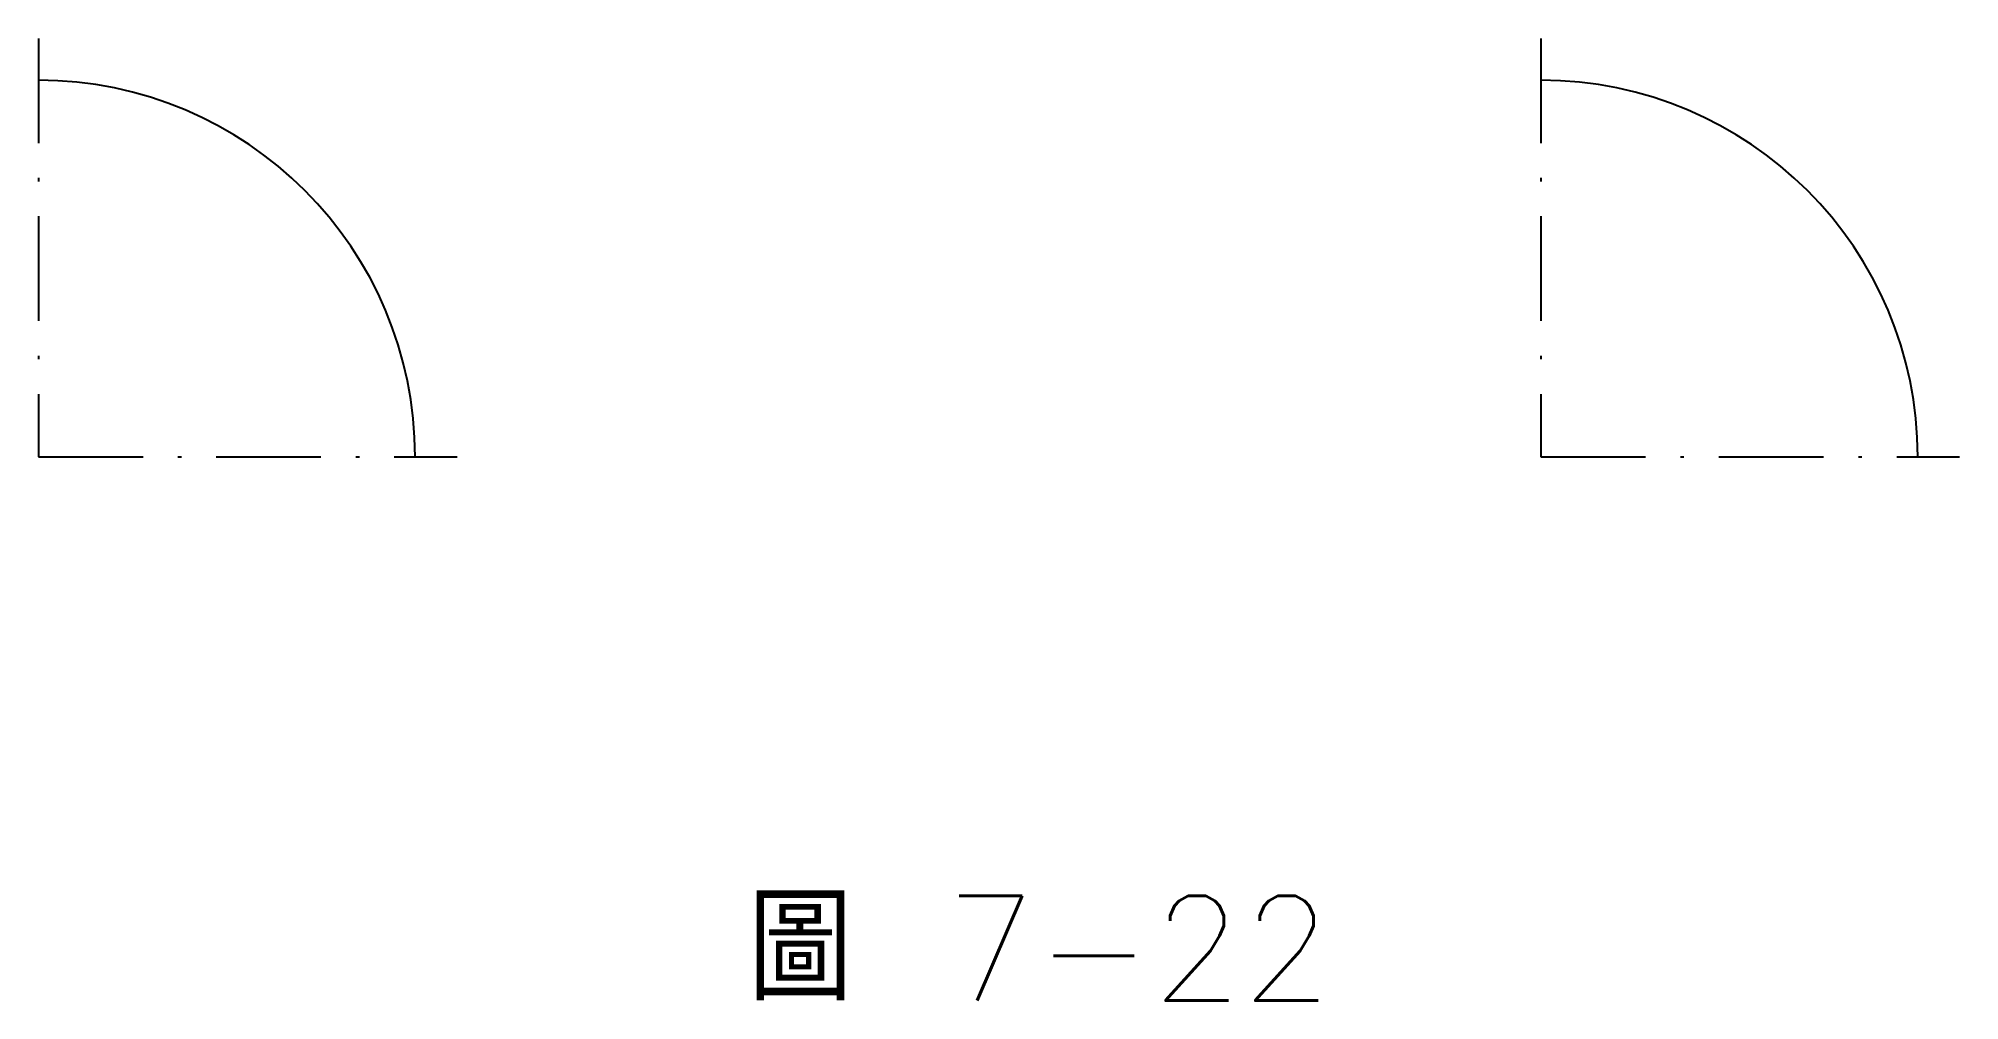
# Model space of a CAD drawing. Extents: x 167 to 222.1, y 85.1 to 112.7.
import ezdxf

# ---------------------------------------------------------------- set-up
doc = ezdxf.new("R2010")
doc.units = 0
doc.linetypes.add('CEN3', pattern=[5, 3, -1, 0, -1])
doc.layers.add('CENT3', color=1, linetype='CEN3')
doc.layers.add('輪廓線', color=7, linetype='CONTINUOUS')
doc.styles.add('CNS1', font='txt.shx', dxfattribs={"height": 3, "bigfont": 'chineset.shx'})

msp = doc.modelspace()

# ---------------------------------------------------------------- linework, layer by layer
at = {"layer": 'CENT3'}
for p, q in [((166.979, 112.721), (166.979, 100.721)), ((210.055, 112.721), (210.055, 100.721)), ((166.979, 100.721), (178.979, 100.721)), ((210.055, 100.721), (222.055, 100.721))]:
    msp.add_line(p, q, dxfattribs=at)
at = {"layer": '輪廓線'}
for centre in [(166.979, 100.721), (210.055, 100.721)]:
    msp.add_arc(centre, 10.8, 0, 90, dxfattribs=at)

# ---------------------------------------------------------------- texts
at = {"layer": '輪廓線', "style": 'CNS1'}
msp.add_text('圖 7-22', height=3, dxfattribs=at).set_placement((187.319, 85.128))

doc.saveas('drawing.dxf')
